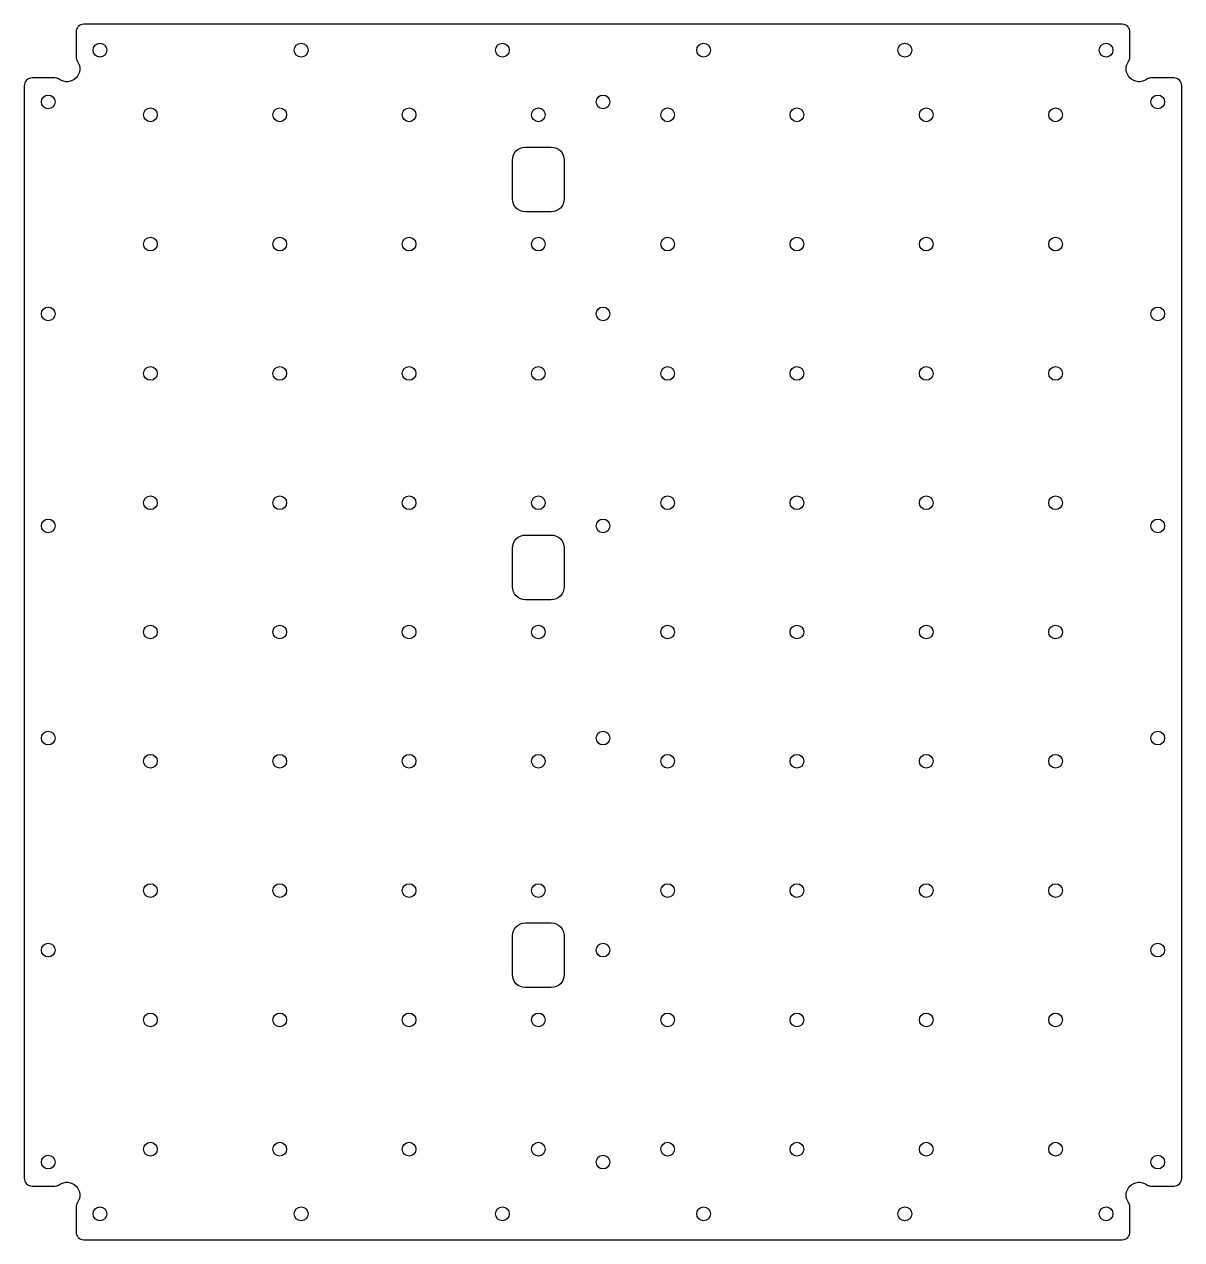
# Model space of a CAD drawing. Header units: millimetres. Extents: x 1 to 448, y -470 to 0.
import ezdxf

# ---------------------------------------------------------------- set-up
doc = ezdxf.new("R2010")
doc.units = ezdxf.units.MM
doc.layers.get('0').update_dxf_attribs({"linetype": 'CONTINUOUS'})

msp = doc.modelspace()

# ---------------------------------------------------------------- linework, layer by layer
for points in [[(14.33, -21.3, 0.154898), (12.6, -20.75), (3.75, -20.75, 0.414214), (0.75, -23.75), (0.75, -446.25, 0.414214), (3.75, -449.25), (12.6, -449.25, 0.154898), (14.33, -448.7, -0.842379), (21.3, -455.67, 0.154898), (20.75, -457.4), (20.75, -467, 0.414214), (23.75, -470), (425.25, -470, 0.414214), (428.25, -467), (428.25, -457.4, 0.154898), (427.7, -455.67, -0.842379), (434.67, -448.7, 0.154898), (436.4, -449.25), (445.25, -449.25, 0.414214), (448.25, -446.25), (448.25, -23.75, 0.414214), (445.25, -20.75), (436.4, -20.75, 0.154898), (434.67, -21.3, -0.842379), (427.7, -14.33, 0.154898), (428.25, -12.6), (428.25, -3, 0.414214), (425.25, 0), (23.75, 0, 0.414214), (20.75, -3), (20.75, -12.6, 0.154898), (21.3, -14.33, -0.842379)], [(189.5, -67.5), (189.5, -52.5, -0.414214), (194.5, -47.5), (204.5, -47.5, -0.414214), (209.5, -52.5), (209.5, -67.5, -0.414214), (204.5, -72.5), (194.5, -72.5, -0.414214)], [(189.5, -217.5), (189.5, -202.5, -0.414214), (194.5, -197.5), (204.5, -197.5, -0.414214), (209.5, -202.5), (209.5, -217.5, -0.414214), (204.5, -222.5), (194.5, -222.5, -0.414214)], [(189.5, -367.5), (189.5, -352.5, -0.414214), (194.5, -347.5), (204.5, -347.5, -0.414214), (209.5, -352.5), (209.5, -367.5, -0.414214), (204.5, -372.5), (194.5, -372.5, -0.414214)]]:
    msp.add_lwpolyline(points, format="xyb", close=True)
for centre in [(30, -10), (107.8, -10), (185.6, -10), (263.4, -10), (341.2, -10), (419, -10), (10, -30), (224.5, -30), (439, -30), (49.5, -35), (99.5, -35), (149.5, -35), (199.5, -35), (249.5, -35), (299.5, -35), (349.5, -35), (399.5, -35), (49.5, -85), (99.5, -85), (149.5, -85), (199.5, -85), (249.5, -85), (299.5, -85), (349.5, -85), (399.5, -85), (10, -112), (224.5, -112), (439, -112), (49.5, -135), (99.5, -135), (149.5, -135), (199.5, -135), (249.5, -135), (299.5, -135), (349.5, -135), (399.5, -135), (49.5, -185), (99.5, -185), (149.5, -185), (199.5, -185), (249.5, -185), (299.5, -185), (349.5, -185), (399.5, -185), (10, -194), (224.5, -194), (439, -194), (49.5, -235), (99.5, -235), (149.5, -235), (199.5, -235), (249.5, -235), (299.5, -235), (349.5, -235), (399.5, -235), (10, -276), (224.5, -276), (439, -276), (49.5, -285), (99.5, -285), (149.5, -285), (199.5, -285), (249.5, -285), (299.5, -285), (349.5, -285), (399.5, -285), (49.5, -335), (99.5, -335), (149.5, -335), (199.5, -335), (249.5, -335), (299.5, -335), (349.5, -335), (399.5, -335), (10, -358), (224.5, -358), (439, -358), (49.5, -385), (99.5, -385), (149.5, -385), (199.5, -385), (249.5, -385), (299.5, -385), (349.5, -385), (399.5, -385), (49.5, -435), (99.5, -435), (149.5, -435), (199.5, -435), (249.5, -435), (299.5, -435), (349.5, -435), (399.5, -435), (10, -440), (224.5, -440), (439, -440), (30, -460), (107.8, -460), (185.6, -460), (263.4, -460), (341.2, -460), (419, -460)]:
    msp.add_circle(centre, 2.65)

doc.saveas('drawing.dxf')
